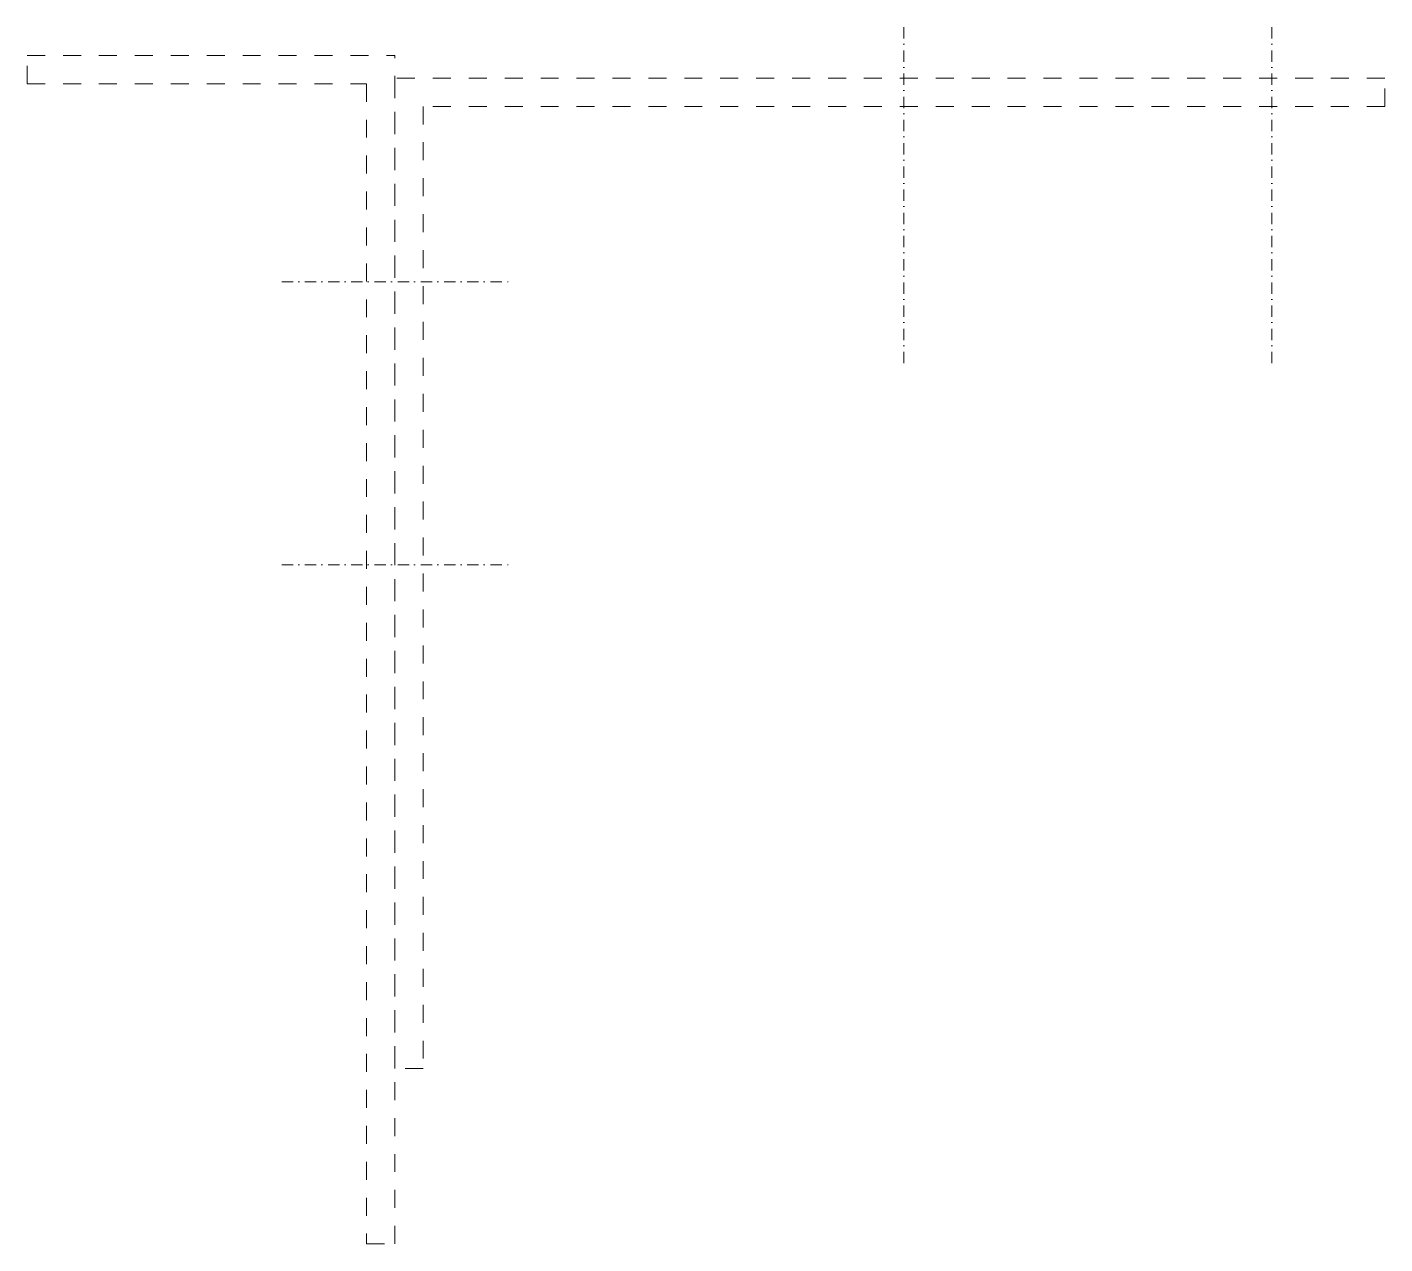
# Model space of a CAD drawing. Header units: metres. Extents: x -75 to 165, y -200 to 15.
import ezdxf

# ---------------------------------------------------------------- set-up
doc = ezdxf.new("R2010")
doc.units = ezdxf.units.M
doc.linetypes.add('Dash', pattern=[6.35, 3.175, -3.175])
doc.linetypes.add('Streep-stip _ detail', pattern=[4, 2, -1, 0, -1])
doc.layers.add('A-DETL-GENF', color=92, linetype='Continuous', lineweight=18)

# ---------------------------------------------------------------- blocks, each defined once
blk = doc.blocks.new('30 kozijnstelhoek - 65x180_175-1518052-00_0 Basismaterialen')
at = {"layer": 'A-DETL-GENF', "linetype": 'Streep-stip _ detail', "lineweight": 13}
for p, q in [((80, 15), (80, -45)), ((145, 15), (145, -45)), ((-30, -30), (10, -30)), ((-30, -80), (10, -80))]:
    blk.add_line(p, q, dxfattribs=at)
at = {"layer": 'A-DETL-GENF', "linetype": 'Dash'}
for p, q in [((-75, 5), (-75, 10)), ((-75, 10), (-10, 10)), ((-10, -200), (-10, 10)), ((-75, 5), (-15, 5)), ((-15, 5), (-15, -200)), ((-10, -169), (-10, 6)), ((165, 6), (-10, 6)), ((165, 1), (165, 6)), ((165, 1), (-5, 1)), ((-5, 1), (-5, -169)), ((-5, -169), (-10, -169)), ((-15, -200), (-10, -200))]:
    blk.add_line(p, q, dxfattribs=at)

msp = doc.modelspace()

# ---------------------------------------------------------------- block references
msp.add_blockref('30 kozijnstelhoek - 65x180_175-1518052-00_0 Basismaterialen', (0, 0))

doc.saveas('drawing.dxf')
